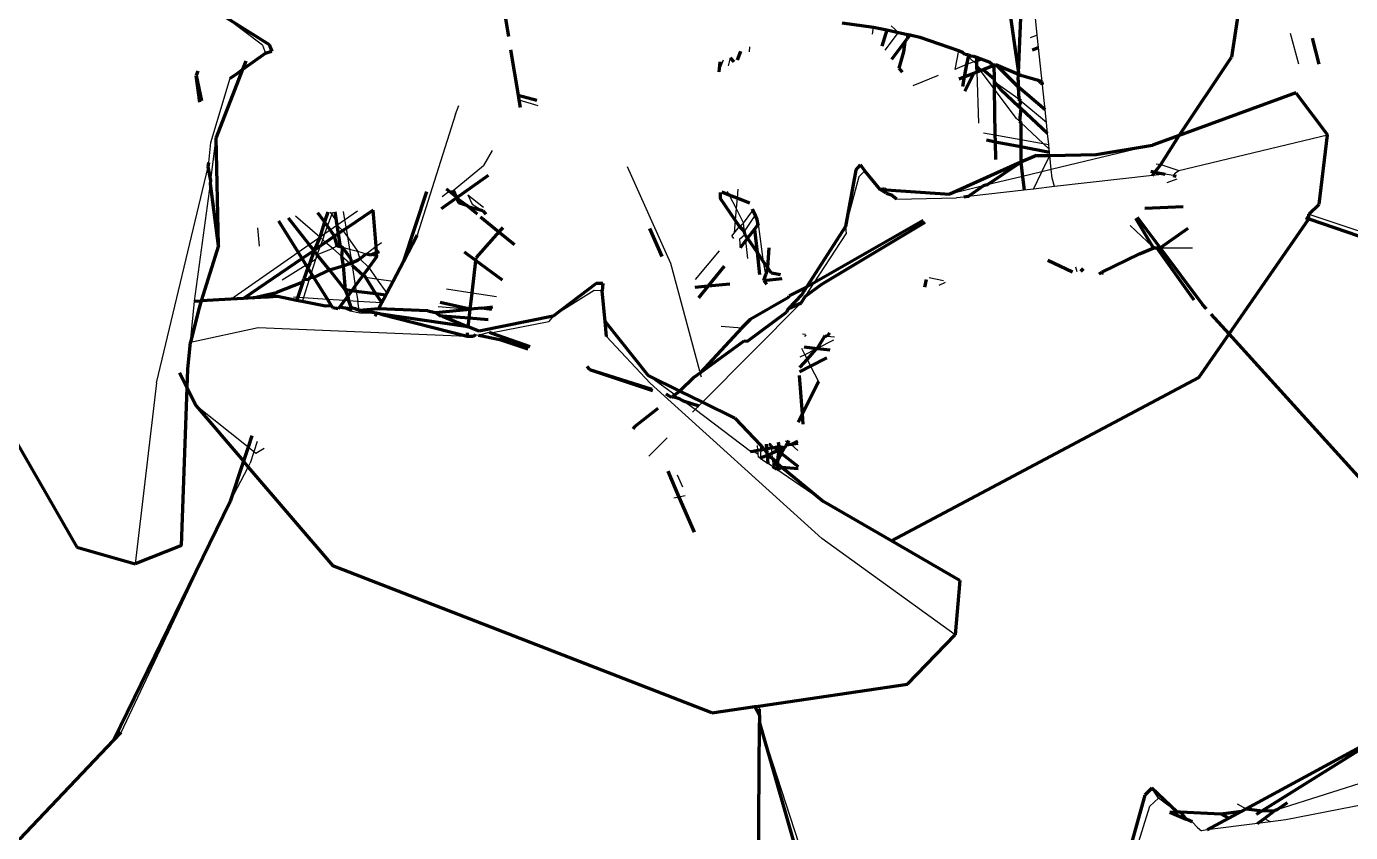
# Model space of a CAD drawing. Header units: millimetres. Extents: x 4307 to 31003, y 2809 to 20009.
# Drawn here: x 15061.02 to 15084.91, y 9336.18 to 9350.73 of the extents above; entities that cross this region are included whole.
import ezdxf

# ---------------------------------------------------------------- set-up
doc = ezdxf.new("R2010")
doc.units = ezdxf.units.MM
doc.layers.add('ProfileEdges', color=7, linetype='Continuous')

msp = doc.modelspace()

# ---------------------------------------------------------------- linework, layer by layer
for p, q in [((15079.261, 9350.574), (15079.162, 9351.529)), ((15065.282, 9350.391), (15064.594, 9350.908)), ((15076.624, 9350.74), (15076.756, 9350.621)), ((15076.286, 9350.593), (15076.303, 9350.719)), ((15076.514, 9350.301), (15076.756, 9350.621)), ((15076.914, 9350.504), (15076.894, 9350.592)), ((15076.936, 9350.583), (15076.914, 9350.504)), ((15079.261, 9350.574), (15079.133, 9350.522)), ((15079.284, 9350.352), (15079.261, 9350.574)), ((15083.983, 9350.05), (15083.831, 9350.601)), ((15065.282, 9350.391), (15065.334, 9350.245)), ((15074.069, 9350.361), (15074.062, 9350.271)), ((15077.84, 9350.293), (15077.773, 9349.955)), ((15079.349, 9349.733), (15079.284, 9350.352)), ((15073.515, 9349.908), (15073.6, 9350.125)), ((15073.719, 9350.163), (15073.681, 9350.018)), ((15077.985, 9350.04), (15077.773, 9349.955)), ((15078.117, 9350.093), (15077.985, 9350.04)), ((15078.117, 9350.093), (15078.012, 9350.181)), ((15078.168, 9350.113), (15078.117, 9350.093)), ((15078.171, 9350.048), (15078.117, 9350.093)), ((15064.347, 9348.637), (15064.7, 9349.796)), ((15077.475, 9349.844), (15077.017, 9349.656)), ((15078.209, 9348.985), (15078.176, 9349.911)), ((15078.485, 9349.605), (15078.238, 9349.936)), ((15078.927, 9349.415), (15078.483, 9349.73)), ((15078.888, 9349.067), (15078.485, 9349.605)), ((15079.352, 9349.702), (15079.349, 9349.733)), ((15079.355, 9349.673), (15079.352, 9349.702)), ((15079.402, 9349.224), (15079.355, 9349.673)), ((15069.907, 9349.408), (15070.248, 9349.3)), ((15079.425, 9348.997), (15078.966, 9349.382)), ((15068.765, 9349.145), (15068.071, 9346.96)), ((15068.765, 9349.145), (15068.822, 9349.302)), ((15078.888, 9349.067), (15078.939, 9349.019)), ((15079.425, 9348.997), (15079.402, 9349.224)), ((15078.965, 9348.995), (15079.366, 9348.617)), ((15079.446, 9348.8), (15079.425, 9348.997)), ((15064.31, 9348.276), (15064.347, 9348.637)), ((15064.349, 9347.948), (15064.444, 9348.724)), ((15078.288, 9348.81), (15078.498, 9348.773)), ((15078.498, 9348.773), (15078.964, 9348.689)), ((15078.964, 9348.689), (15079.366, 9348.617)), ((15079.366, 9348.617), (15079.467, 9348.599)), ((15079.366, 9348.617), (15079.476, 9348.514)), ((15079.467, 9348.599), (15079.446, 9348.8)), ((15079.476, 9348.514), (15079.467, 9348.599)), ((15081.814, 9348.128), (15084.499, 9348.772)), ((15069.425, 9348.49), (15069.266, 9348.22)), ((15079.344, 9348.105), (15079.488, 9348.398)), ((15079.481, 9348.463), (15079.476, 9348.514)), ((15079.488, 9348.398), (15079.481, 9348.463)), ((15079.514, 9348.146), (15079.488, 9348.398)), ((15081.343, 9348.586), (15079.514, 9348.146)), ((15063.369, 9344.298), (15064.302, 9348.196)), ((15068.721, 9347.767), (15069.266, 9348.22)), ((15072.649, 9346.452), (15071.869, 9348.196)), ((15076.15, 9348.122), (15076.043, 9348.018)), ((15079.514, 9348.146), (15079.344, 9348.105)), ((15079.53, 9347.991), (15079.514, 9348.146)), ((15081.408, 9348.251), (15081.488, 9348.237)), ((15081.488, 9348.237), (15081.814, 9348.128)), ((15081.753, 9348.088), (15081.814, 9348.128)), ((15064.055, 9345.77), (15064.342, 9347.891)), ((15076.043, 9348.018), (15075.803, 9347.12)), ((15078.994, 9348.02), (15078.359, 9347.868)), ((15079.344, 9348.105), (15078.994, 9348.02)), ((15079.193, 9347.795), (15079.344, 9348.105)), ((15079.571, 9347.838), (15079.53, 9347.991)), ((15081.342, 9348.041), (15079.571, 9347.838)), ((15081.568, 9348.066), (15081.342, 9348.041)), ((15081.711, 9348.039), (15081.568, 9348.066)), ((15081.779, 9347.976), (15081.596, 9347.905)), ((15081.753, 9348.088), (15081.711, 9348.039)), ((15068.523, 9347.66), (15068.651, 9347.756)), ((15068.651, 9347.756), (15068.721, 9347.767)), ((15068.989, 9347.693), (15069.066, 9347.522)), ((15068.989, 9347.693), (15069.269, 9347.467)), ((15073.668, 9347.756), (15073.704, 9347.685)), ((15073.704, 9347.685), (15073.827, 9347.441)), ((15073.856, 9347.79), (15073.843, 9347.631)), ((15076.722, 9347.612), (15077.801, 9347.635)), ((15078.285, 9347.85), (15077.683, 9347.705)), ((15077.938, 9347.651), (15077.801, 9347.635)), ((15079.024, 9347.775), (15078.012, 9347.659)), ((15079.193, 9347.795), (15079.024, 9347.775)), ((15079.571, 9347.838), (15079.193, 9347.795)), ((15066.763, 9347.239), (15066.997, 9347.402)), ((15069.066, 9347.522), (15069.259, 9347.404)), ((15073.827, 9347.441), (15073.81, 9347.236)), ((15073.843, 9347.631), (15073.827, 9347.441)), ((15073.827, 9347.441), (15073.962, 9347.177)), ((15073.962, 9347.177), (15074.131, 9347.408)), ((15066.313, 9346.926), (15065.876, 9347.307)), ((15066.455, 9347.122), (15066.532, 9347.333)), ((15066.501, 9347.378), (15066.532, 9347.333)), ((15066.532, 9347.333), (15066.549, 9347.38)), ((15066.532, 9347.333), (15066.609, 9347.223)), ((15066.622, 9347.141), (15066.763, 9347.239)), ((15066.739, 9347.389), (15066.763, 9347.239)), ((15066.763, 9347.239), (15066.788, 9347.084)), ((15073.81, 9347.236), (15073.791, 9346.997)), ((15073.891, 9347.118), (15073.962, 9347.177)), ((15073.98, 9347.03), (15073.962, 9347.177)), ((15073.98, 9347.03), (15074.168, 9347.32)), ((15074.233, 9347.169), (15074.201, 9347.243)), ((15074.324, 9346.481), (15074.233, 9347.169)), ((15084.164, 9347.339), (15086.461, 9346.569)), ((15065.193, 9347.096), (15065.22, 9346.765)), ((15066.124, 9346.794), (15066.313, 9346.926)), ((15066.313, 9346.926), (15066.408, 9346.992)), ((15066.367, 9346.879), (15066.313, 9346.926)), ((15066.367, 9346.879), (15066.408, 9346.992)), ((15066.408, 9346.992), (15066.455, 9347.122)), ((15066.408, 9346.992), (15066.502, 9347.057)), ((15066.502, 9347.057), (15066.622, 9347.141)), ((15066.622, 9347.141), (15066.733, 9347.046)), ((15066.733, 9347.046), (15066.813, 9346.931)), ((15066.788, 9347.084), (15066.813, 9346.931)), ((15066.813, 9346.931), (15066.995, 9346.671)), ((15066.813, 9346.931), (15066.849, 9346.711)), ((15073.748, 9346.947), (15073.791, 9346.997)), ((15073.748, 9346.947), (15073.782, 9346.9)), ((15073.791, 9346.997), (15073.891, 9347.118)), ((15073.889, 9346.889), (15073.986, 9346.977)), ((15075.238, 9346.104), (15075.813, 9346.989)), ((15075.803, 9347.12), (15075.813, 9346.989)), ((15080.935, 9347.139), (15081.345, 9346.752)), ((15065.924, 9346.655), (15066.124, 9346.794)), ((15066.27, 9346.61), (15066.327, 9346.769)), ((15066.55, 9346.72), (15066.27, 9346.61)), ((15066.327, 9346.769), (15066.367, 9346.879)), ((15066.42, 9346.833), (15066.367, 9346.879)), ((15066.55, 9346.72), (15066.42, 9346.833)), ((15066.631, 9346.77), (15066.55, 9346.72)), ((15066.708, 9346.582), (15066.55, 9346.72)), ((15066.725, 9346.745), (15066.849, 9346.711)), ((15066.849, 9346.711), (15066.995, 9346.671)), ((15066.849, 9346.711), (15066.878, 9346.529)), ((15067.153, 9346.627), (15067.33, 9346.761)), ((15067.33, 9346.761), (15067.426, 9346.833)), ((15073.096, 9346.16), (15073.528, 9346.681)), ((15073.889, 9346.889), (15073.901, 9346.736)), ((15074.04, 9346.543), (15074, 9346.865)), ((15081.478, 9346.734), (15082.062, 9346.733)), ((15064.709, 9345.807), (15065.924, 9346.655)), ((15066.133, 9346.459), (15066.071, 9346.42)), ((15066.24, 9346.526), (15066.133, 9346.459)), ((15066.24, 9346.526), (15066.16, 9346.277)), ((15066.25, 9346.555), (15066.24, 9346.526)), ((15066.25, 9346.555), (15066.27, 9346.61)), ((15066.854, 9346.454), (15066.708, 9346.582)), ((15066.878, 9346.529), (15066.854, 9346.454)), ((15066.896, 9346.418), (15066.854, 9346.454)), ((15066.995, 9346.671), (15067.153, 9346.627)), ((15066.995, 9346.671), (15067.035, 9346.538)), ((15067.035, 9346.538), (15067.2, 9346.378)), ((15067.233, 9346.606), (15067.346, 9346.575)), ((15073.173, 9344.505), (15072.649, 9346.452)), ((15074.361, 9346.254), (15074.324, 9346.481)), ((15066.071, 9346.42), (15065.637, 9346.149)), ((15066.16, 9346.277), (15066.138, 9346.208)), ((15066.896, 9346.418), (15066.956, 9346.049)), ((15067.139, 9346.206), (15067.34, 9346.176)), ((15067.2, 9346.378), (15067.34, 9346.176)), ((15079.979, 9346.299), (15079.956, 9346.387)), ((15066.123, 9346.162), (15066.019, 9345.837)), ((15066.956, 9346.049), (15066.972, 9345.948)), ((15067.34, 9346.176), (15067.525, 9345.913)), ((15067.34, 9346.176), (15067.639, 9346.132)), ((15068.601, 9345.991), (15069.064, 9345.923)), ((15071.265, 9345.965), (15070.528, 9345.5)), ((15071.407, 9345.955), (15071.265, 9345.965)), ((15075.081, 9345.862), (15075.238, 9346.104)), ((15077.567, 9346.136), (15077.31, 9346.192)), ((15077.6, 9346.11), (15077.485, 9346.051)), ((15063.98, 9345.03), (15064.055, 9345.77)), ((15065.84, 9345.849), (15065.917, 9345.844)), ((15065.917, 9345.844), (15066.019, 9345.837)), ((15066.019, 9345.837), (15065.996, 9345.765)), ((15066.019, 9345.837), (15066.453, 9345.809)), ((15066.453, 9345.809), (15066.764, 9345.789)), ((15066.764, 9345.789), (15066.831, 9345.785)), ((15066.831, 9345.785), (15067.001, 9345.774)), ((15066.972, 9345.948), (15067.001, 9345.774)), ((15067.001, 9345.774), (15067.437, 9345.745)), ((15067.028, 9345.603), (15067.001, 9345.774)), ((15069.064, 9345.923), (15069.502, 9345.858)), ((15073.22, 9343.948), (15075.003, 9345.742)), ((15066.861, 9345.589), (15066.732, 9345.653)), ((15067.036, 9345.554), (15066.861, 9345.589)), ((15067.028, 9345.603), (15067.036, 9345.554)), ((15067.337, 9345.553), (15067.036, 9345.554)), ((15068.451, 9345.673), (15069.03, 9345.627)), ((15070.528, 9345.5), (15070.45, 9345.404)), ((15063.98, 9345.03), (15065.2, 9345.296)), ((15065.2, 9345.296), (15068.975, 9345.142)), ((15069.4, 9345.199), (15070.45, 9345.404)), ((15073.556, 9345.322), (15073.932, 9345.287)), ((15069.125, 9345.172), (15069.177, 9345.16)), ((15069.177, 9345.16), (15069.371, 9345.209)), ((15071.491, 9345.134), (15072.274, 9344.294)), ((15075.022, 9345.183), (15075.081, 9345.177)), ((15075.091, 9345.153), (15075.06, 9345.131)), ((15075.582, 9345.07), (15075.289, 9344.919)), ((15075.468, 9345.14), (15075.602, 9345.127)), ((15075.068, 9344.805), (15074.977, 9344.759)), ((15075.009, 9344.922), (15075.068, 9344.805)), ((15075.265, 9344.907), (15075.068, 9344.805)), ((15075.068, 9344.805), (15075.107, 9344.726)), ((15075.107, 9344.726), (15075.171, 9344.6)), ((15075.171, 9344.6), (15075.312, 9344.319)), ((15063.369, 9344.298), (15062.984, 9341.032)), ((15072.724, 9344.08), (15072.237, 9344.43)), ((15075.371, 9341.489), (15072.274, 9344.294)), ((15073.201, 9344.4), (15073.18, 9344.48)), ((15072.779, 9344.02), (15072.724, 9344.08)), ((15065.02, 9343.136), (15064.078, 9343.885)), ((15073.09, 9343.817), (15072.874, 9343.972)), ((15073.042, 9343.769), (15073.09, 9343.817)), ((15073.09, 9343.817), (15073.152, 9343.879)), ((15074.085, 9343.057), (15073.09, 9343.817)), ((15073.152, 9343.879), (15073.22, 9343.948)), ((15065.125, 9343.053), (15065.02, 9343.136)), ((15065.185, 9343.241), (15065.125, 9343.053)), ((15065.313, 9343.109), (15065.162, 9343.023)), ((15072.253, 9342.975), (15072.582, 9343.306)), ((15074.209, 9343.164), (15074.214, 9343.079)), ((15074.276, 9343.09), (15074.265, 9343.173)), ((15074.457, 9343.169), (15074.453, 9343.203)), ((15074.475, 9343.025), (15074.463, 9343.122)), ((15074.758, 9343.217), (15074.721, 9343.245)), ((15074.822, 9343.181), (15074.758, 9343.217)), ((15074.941, 9343.077), (15074.822, 9343.181)), ((15065.125, 9343.053), (15065.06, 9342.849)), ((15065.162, 9343.023), (15065.125, 9343.053)), ((15074.219, 9343.007), (15074.137, 9343.066)), ((15074.214, 9343.079), (15074.219, 9343.007)), ((15074.219, 9343.007), (15074.222, 9342.963)), ((15074.268, 9342.932), (15074.222, 9342.963)), ((15074.268, 9342.932), (15074.276, 9343.09)), ((15074.268, 9342.932), (15074.403, 9342.839)), ((15074.486, 9342.932), (15074.475, 9343.025)), ((15074.502, 9342.803), (15074.486, 9342.932)), ((15064.696, 9342.158), (15065.025, 9342.777)), ((15065.025, 9342.777), (15065.06, 9342.849)), ((15072.763, 9342.639), (15072.86, 9342.42)), ((15074.482, 9342.785), (15074.403, 9342.839)), ((15075.401, 9342.158), (15074.563, 9342.73)), ((15062.733, 9337.987), (15064.696, 9342.158)), ((15072.796, 9342.234), (15072.705, 9342.214)), ((15072.909, 9342.26), (15072.796, 9342.234)), ((15077.78, 9339.747), (15075.371, 9341.489)), ((15074.23, 9338.463), (15074.247, 9338.405)), ((15074.246, 9338.163), (15075.039, 9335.735)), ((15089.394, 9337.507), (15083.744, 9336.411)), ((15085.328, 9337.145), (15083.582, 9336.587)), ((15081.451, 9336.802), (15081.33, 9336.983)), ((15080.87, 9335.312), (15081.29, 9336.655)), ((15081.29, 9336.655), (15081.451, 9336.802)), ((15081.779, 9336.551), (15081.451, 9336.802)), ((15082.87, 9336.695), (15083.031, 9336.61)), ((15083.362, 9336.433), (15083.471, 9336.376)), ((15083.744, 9336.411), (15083.471, 9336.376)), ((15082.155, 9336.27), (15082.056, 9336.376)), ((15082.155, 9336.27), (15082.223, 9336.213)), ((15082.324, 9336.226), (15082.223, 9336.213)), ((15083.235, 9336.345), (15082.324, 9336.226)), ((15083.471, 9336.376), (15083.235, 9336.345))]:
    msp.add_line(p, q)
at = {"layer": 'ProfileEdges', "lineweight": 211}
for p, q in [((15083.937, 9358.08), (15082.767, 9350.174)), ((15078.724, 9351.274), (15078.921, 9349.895)), ((15069.609, 9351.19), (15069.717, 9350.546)), ((15078.921, 9349.895), (15078.97, 9351.03)), ((15064.594, 9350.908), (15065.399, 9350.402)), ((15075.741, 9350.798), (15076.303, 9350.719)), ((15076.303, 9350.719), (15076.547, 9350.666)), ((15076.547, 9350.666), (15076.457, 9350.374)), ((15076.547, 9350.666), (15076.756, 9350.621)), ((15076.756, 9350.621), (15076.894, 9350.592)), ((15076.874, 9350.452), (15076.914, 9350.504)), ((15076.894, 9350.592), (15076.969, 9350.576)), ((15076.969, 9350.576), (15076.914, 9350.504)), ((15076.969, 9350.576), (15077.139, 9350.539)), ((15077.139, 9350.539), (15077.84, 9350.293)), ((15084.347, 9350.052), (15084.228, 9350.521)), ((15065.334, 9350.245), (15065.45, 9350.282)), ((15065.399, 9350.402), (15065.45, 9350.282)), ((15069.756, 9350.309), (15069.893, 9349.492)), ((15073.85, 9350.13), (15073.91, 9350.281)), ((15076.638, 9350.142), (15076.874, 9350.452)), ((15076.848, 9350.27), (15076.766, 9349.977)), ((15076.874, 9350.452), (15076.848, 9350.27)), ((15077.84, 9350.293), (15077.909, 9350.267)), ((15077.909, 9350.267), (15077.951, 9350.232)), ((15079.174, 9350.309), (15079.284, 9350.352)), ((15064.918, 9349.95), (15065.334, 9350.245)), ((15064.978, 9350.103), (15064.918, 9349.95)), ((15073.531, 9350.09), (15073.515, 9349.908)), ((15073.719, 9350.163), (15073.787, 9350.089)), ((15077.985, 9350.04), (15077.944, 9349.818)), ((15077.951, 9350.232), (15078.02, 9350.226)), ((15078.012, 9350.181), (15077.985, 9350.04)), ((15078.02, 9350.226), (15078.012, 9350.181)), ((15078.02, 9350.226), (15078.042, 9350.198)), ((15078.042, 9350.198), (15078.112, 9350.193)), ((15078.112, 9350.193), (15078.166, 9350.173)), ((15078.168, 9350.113), (15078.166, 9350.173)), ((15078.166, 9350.173), (15078.245, 9350.144)), ((15078.168, 9350.113), (15078.245, 9350.144)), ((15078.171, 9350.048), (15078.168, 9350.113)), ((15078.173, 9350), (15078.171, 9350.048)), ((15078.245, 9350.144), (15078.405, 9350.085)), ((15078.283, 9349.954), (15078.48, 9350.032)), ((15078.405, 9350.085), (15078.455, 9350.041)), ((15078.455, 9350.041), (15078.48, 9350.032)), ((15078.478, 9350.058), (15078.48, 9350.032)), ((15078.48, 9350.032), (15078.513, 9350.045)), ((15078.48, 9350.032), (15078.482, 9349.787)), ((15078.513, 9350.045), (15078.919, 9349.641)), ((15078.513, 9350.045), (15078.92, 9349.866)), ((15081.824, 9348.762), (15082.767, 9350.174)), ((15064.114, 9349.922), (15064.086, 9349.843)), ((15064.149, 9349.365), (15064.086, 9349.843)), ((15064.086, 9349.843), (15064.178, 9349.387)), ((15064.918, 9349.95), (15064.444, 9348.724)), ((15064.7, 9349.796), (15064.8, 9349.864)), ((15064.8, 9349.864), (15064.918, 9349.95)), ((15076.766, 9349.977), (15076.824, 9349.904)), ((15077.851, 9349.782), (15077.944, 9349.818)), ((15077.944, 9349.818), (15077.911, 9349.648)), ((15077.944, 9349.818), (15078.116, 9349.887)), ((15077.951, 9349.56), (15078.116, 9349.887)), ((15078.116, 9349.887), (15078.176, 9349.911)), ((15078.176, 9349.911), (15078.173, 9350)), ((15078.238, 9349.936), (15078.173, 9350)), ((15078.176, 9349.911), (15078.238, 9349.936)), ((15078.238, 9349.936), (15078.283, 9349.954)), ((15078.283, 9349.954), (15078.482, 9349.787)), ((15078.482, 9349.787), (15078.483, 9349.73)), ((15078.915, 9349.762), (15078.92, 9349.866)), ((15078.92, 9349.866), (15078.921, 9349.895)), ((15078.92, 9349.866), (15078.967, 9349.848)), ((15078.967, 9349.848), (15079.28, 9349.763)), ((15078.483, 9349.73), (15078.601, 9349.583)), ((15078.483, 9349.73), (15078.485, 9349.605)), ((15078.485, 9349.605), (15078.498, 9348.773)), ((15078.931, 9349.278), (15078.601, 9349.583)), ((15078.915, 9349.762), (15078.919, 9349.641)), ((15078.919, 9349.641), (15078.927, 9349.415)), ((15079.402, 9349.224), (15078.919, 9349.641)), ((15079.28, 9349.763), (15079.349, 9349.733)), ((15079.28, 9349.763), (15079.32, 9349.714)), ((15079.32, 9349.714), (15079.352, 9349.702)), ((15079.355, 9349.673), (15079.349, 9349.733)), ((15069.893, 9349.492), (15070.231, 9349.399)), ((15069.893, 9349.492), (15069.907, 9349.408)), ((15069.907, 9349.408), (15069.93, 9349.265)), ((15078.966, 9349.382), (15078.927, 9349.415)), ((15078.966, 9349.382), (15078.931, 9349.278)), ((15083.927, 9349.53), (15081.824, 9348.762)), ((15083.927, 9349.53), (15084.499, 9348.772)), ((15078.965, 9349.246), (15078.931, 9349.278)), ((15078.965, 9349.246), (15078.939, 9349.019)), ((15079.446, 9348.8), (15078.965, 9349.246)), ((15078.939, 9349.019), (15078.965, 9348.995)), ((15078.965, 9348.995), (15078.964, 9348.689)), ((15064.488, 9346.776), (15064.444, 9348.724)), ((15078.346, 9348.681), (15078.43, 9348.663)), ((15078.43, 9348.663), (15078.5, 9348.65)), ((15078.498, 9348.773), (15078.5, 9348.65)), ((15078.5, 9348.65), (15078.505, 9348.327)), ((15078.5, 9348.65), (15078.964, 9348.562)), ((15078.964, 9348.689), (15078.964, 9348.562)), ((15081.824, 9348.762), (15081.343, 9348.586)), ((15081.488, 9348.237), (15081.824, 9348.762)), ((15084.345, 9347.523), (15084.499, 9348.772)), ((15078.964, 9348.562), (15078.963, 9348.278)), ((15079.248, 9348.402), (15078.963, 9348.278)), ((15078.964, 9348.562), (15079.481, 9348.463)), ((15079.248, 9348.402), (15079.488, 9348.398)), ((15079.488, 9348.398), (15080.326, 9348.421)), ((15080.326, 9348.421), (15081.343, 9348.586)), ((15064.302, 9348.196), (15064.31, 9348.276)), ((15064.349, 9347.948), (15064.302, 9348.196)), ((15075.988, 9348.135), (15075.803, 9347.12)), ((15075.988, 9348.135), (15076.074, 9348.229)), ((15076.15, 9348.122), (15076.074, 9348.229)), ((15076.428, 9347.788), (15076.15, 9348.122)), ((15078.963, 9348.278), (15077.683, 9347.705)), ((15078.359, 9347.868), (15078.963, 9348.278)), ((15078.963, 9348.278), (15078.994, 9348.02)), ((15081.312, 9348.115), (15081.383, 9348.102)), ((15081.383, 9348.102), (15081.488, 9348.237)), ((15064.342, 9347.891), (15064.349, 9347.948)), ((15064.488, 9346.776), (15064.342, 9347.891)), ((15068.781, 9347.634), (15069.357, 9348.047)), ((15078.994, 9348.02), (15079.024, 9347.775)), ((15081.342, 9348.041), (15081.383, 9348.102)), ((15081.383, 9348.102), (15081.568, 9348.066)), ((15081.711, 9348.039), (15081.767, 9348.029)), ((15068.239, 9347.746), (15067.825, 9346.488)), ((15068.512, 9347.441), (15068.781, 9347.634)), ((15068.597, 9347.801), (15068.651, 9347.756)), ((15068.651, 9347.756), (15068.77, 9347.659)), ((15068.721, 9347.767), (15068.77, 9347.659)), ((15068.77, 9347.659), (15068.781, 9347.634)), ((15068.781, 9347.634), (15068.821, 9347.545)), ((15068.781, 9347.634), (15068.965, 9347.498)), ((15073.542, 9347.733), (15073.542, 9347.629)), ((15073.704, 9347.685), (15073.568, 9347.738)), ((15073.843, 9347.631), (15073.704, 9347.685)), ((15076.428, 9347.788), (15076.505, 9347.805)), ((15076.536, 9347.723), (15076.428, 9347.788)), ((15076.505, 9347.805), (15076.533, 9347.781)), ((15076.533, 9347.781), (15077.683, 9347.705)), ((15076.536, 9347.723), (15076.622, 9347.691)), ((15076.722, 9347.612), (15076.622, 9347.691)), ((15078.012, 9347.659), (15077.938, 9347.651)), ((15078.012, 9347.659), (15078.285, 9347.85)), ((15078.359, 9347.868), (15078.285, 9347.85)), ((15067.275, 9347.416), (15066.788, 9347.084)), ((15067.33, 9346.761), (15067.275, 9347.416)), ((15068.965, 9347.498), (15068.821, 9347.545)), ((15069.002, 9347.469), (15068.965, 9347.498)), ((15069.259, 9347.404), (15069.002, 9347.469)), ((15069.002, 9347.469), (15069.152, 9347.345)), ((15069.259, 9347.404), (15069.31, 9347.339)), ((15073.81, 9347.236), (15073.542, 9347.629)), ((15074.075, 9347.54), (15073.843, 9347.631)), ((15074.119, 9347.435), (15074.131, 9347.408)), ((15074.131, 9347.408), (15074.168, 9347.32)), ((15081.2, 9347.447), (15081.891, 9347.482)), ((15084.164, 9347.339), (15084.345, 9347.523)), ((15065.924, 9346.655), (15065.574, 9347.214)), ((15066.124, 9346.794), (15065.748, 9347.268)), ((15066.398, 9347.203), (15066.281, 9347.367)), ((15066.398, 9347.203), (15066.313, 9346.926)), ((15066.459, 9347.376), (15066.398, 9347.203)), ((15066.455, 9347.122), (15066.398, 9347.203)), ((15066.585, 9347.382), (15066.609, 9347.223)), ((15066.609, 9347.223), (15066.622, 9347.141)), ((15069.215, 9347.294), (15069.548, 9347.02)), ((15073.891, 9347.118), (15073.81, 9347.236)), ((15074.168, 9347.32), (15074.201, 9347.243)), ((15074.201, 9347.243), (15074.216, 9347.148)), ((15074.233, 9347.169), (15074.216, 9347.148)), ((15077.2, 9347.228), (15075.238, 9346.104)), ((15075.375, 9346.076), (15077.24, 9347.196)), ((15081.345, 9346.752), (15081.04, 9347.261)), ((15081.064, 9347.289), (15081.478, 9346.734)), ((15082.723, 9345.18), (15084.162, 9347.259)), ((15084.105, 9347.279), (15084.162, 9347.259)), ((15084.162, 9347.259), (15084.164, 9347.339)), ((15084.162, 9347.259), (15086.74, 9346.369)), ((15066.313, 9346.926), (15066.212, 9346.683)), ((15066.583, 9346.943), (15066.42, 9346.833)), ((15066.502, 9347.057), (15066.455, 9347.122)), ((15066.583, 9346.943), (15066.502, 9347.057)), ((15066.646, 9346.986), (15066.583, 9346.943)), ((15066.631, 9346.77), (15066.583, 9346.943)), ((15066.622, 9347.141), (15066.646, 9346.986)), ((15066.733, 9347.046), (15066.646, 9346.986)), ((15066.646, 9346.986), (15066.681, 9346.757)), ((15066.788, 9347.084), (15066.733, 9347.046)), ((15068.071, 9346.96), (15067.825, 9346.488)), ((15069.548, 9347.02), (15069.136, 9346.558)), ((15069.615, 9347.096), (15069.548, 9347.02)), ((15069.548, 9347.02), (15069.827, 9346.791)), ((15072.267, 9347.082), (15072.486, 9346.579)), ((15073.98, 9347.03), (15073.891, 9347.118)), ((15073.986, 9346.977), (15073.98, 9347.03)), ((15074.033, 9346.908), (15073.986, 9346.977)), ((15074.16, 9347.073), (15074.033, 9346.908)), ((15074.216, 9347.148), (15074.16, 9347.073)), ((15074.16, 9347.073), (15074.206, 9346.655)), ((15075.803, 9347.12), (15075.096, 9346.023)), ((15081.478, 9346.734), (15081.981, 9347.088)), ((15064.488, 9346.776), (15064.176, 9345.777)), ((15066.212, 9346.683), (15065.995, 9346.542)), ((15066.212, 9346.683), (15066.124, 9346.794)), ((15066.212, 9346.683), (15066.133, 9346.459)), ((15066.327, 9346.769), (15066.212, 9346.683)), ((15066.27, 9346.61), (15066.212, 9346.683)), ((15066.42, 9346.833), (15066.327, 9346.769)), ((15066.631, 9346.77), (15066.681, 9346.757)), ((15066.681, 9346.757), (15066.725, 9346.745)), ((15066.725, 9346.745), (15066.708, 9346.582)), ((15066.878, 9346.529), (15066.725, 9346.745)), ((15067.34, 9346.649), (15067.33, 9346.761)), ((15074, 9346.865), (15073.901, 9346.736)), ((15074.033, 9346.908), (15074, 9346.865)), ((15074.206, 9346.655), (15074.033, 9346.908)), ((15074.417, 9346.735), (15074.396, 9346.376)), ((15081.106, 9346.626), (15081.365, 9346.734)), ((15081.345, 9346.752), (15081.365, 9346.734)), ((15081.365, 9346.734), (15081.417, 9346.734)), ((15082.094, 9345.787), (15081.417, 9346.734)), ((15081.417, 9346.734), (15081.478, 9346.734)), ((15081.478, 9346.734), (15082.24, 9345.713)), ((15065.995, 9346.542), (15064.938, 9345.82)), ((15065.995, 9346.542), (15065.924, 9346.655)), ((15066.071, 9346.42), (15065.995, 9346.542)), ((15066.133, 9346.459), (15066.101, 9346.371)), ((15066.487, 9346.336), (15066.27, 9346.61)), ((15066.708, 9346.582), (15066.735, 9346.407)), ((15066.735, 9346.407), (15066.854, 9346.454)), ((15066.854, 9346.454), (15066.888, 9346.468)), ((15066.888, 9346.468), (15066.878, 9346.529)), ((15066.888, 9346.468), (15066.914, 9346.478)), ((15066.896, 9346.418), (15066.888, 9346.468)), ((15066.914, 9346.478), (15067.007, 9346.517)), ((15067.007, 9346.517), (15067.035, 9346.538)), ((15067.035, 9346.538), (15067.153, 9346.627)), ((15067.153, 9346.627), (15067.233, 9346.606)), ((15067.346, 9346.575), (15067.2, 9346.378)), ((15067.233, 9346.606), (15067.34, 9346.649)), ((15067.34, 9346.649), (15067.393, 9346.67)), ((15067.346, 9346.575), (15067.34, 9346.649)), ((15067.825, 9346.488), (15067.639, 9346.132)), ((15068.917, 9346.663), (15069.13, 9346.506)), ((15069.064, 9345.923), (15069.13, 9346.506)), ((15069.13, 9346.506), (15069.136, 9346.558)), ((15069.13, 9346.506), (15069.605, 9346.155)), ((15074.206, 9346.655), (15074.251, 9346.251)), ((15074.324, 9346.481), (15074.206, 9346.655)), ((15074.396, 9346.376), (15074.324, 9346.481)), ((15079.899, 9346.292), (15079.449, 9346.503)), ((15081.106, 9346.626), (15080.427, 9346.296)), ((15066.101, 9346.371), (15066.029, 9346.167)), ((15066.101, 9346.371), (15066.071, 9346.42)), ((15066.16, 9346.277), (15066.101, 9346.371)), ((15066.138, 9346.208), (15066.123, 9346.162)), ((15066.138, 9346.208), (15066.21, 9346.197)), ((15066.21, 9346.197), (15066.16, 9346.277)), ((15066.21, 9346.197), (15066.487, 9346.336)), ((15066.487, 9346.336), (15066.735, 9346.407)), ((15066.774, 9345.975), (15066.487, 9346.336)), ((15066.735, 9346.407), (15066.774, 9345.975)), ((15066.896, 9346.418), (15067.099, 9346.241)), ((15067.099, 9346.241), (15066.956, 9346.049)), ((15067.2, 9346.378), (15067.099, 9346.241)), ((15067.139, 9346.206), (15067.099, 9346.241)), ((15067.326, 9345.901), (15067.139, 9346.206)), ((15073.614, 9346.405), (15073.325, 9346.048)), ((15074.327, 9346.146), (15074.361, 9346.254)), ((15074.396, 9346.376), (15074.361, 9346.254)), ((15074.465, 9346.274), (15074.396, 9346.376)), ((15074.626, 9346.245), (15074.465, 9346.274)), ((15080.089, 9346.357), (15080.044, 9346.306)), ((15080.377, 9346.267), (15080.427, 9346.296)), ((15080.427, 9346.296), (15080.42, 9346.25)), ((15066.011, 9346.117), (15065.536, 9345.927)), ((15065.958, 9345.968), (15065.917, 9345.844)), ((15066.011, 9346.117), (15065.958, 9345.968)), ((15066.011, 9346.117), (15066.029, 9346.167)), ((15066.029, 9346.167), (15066.123, 9346.162)), ((15066.453, 9345.809), (15066.21, 9346.197)), ((15066.774, 9345.975), (15066.819, 9345.864)), ((15066.89, 9345.959), (15066.774, 9345.975)), ((15066.89, 9345.959), (15066.819, 9345.864)), ((15066.956, 9346.049), (15066.89, 9345.959)), ((15066.972, 9345.948), (15066.89, 9345.959)), ((15067.639, 9346.132), (15067.525, 9345.913)), ((15071.303, 9346.088), (15070.528, 9345.5)), ((15071.423, 9346.088), (15071.303, 9346.088)), ((15071.423, 9346.088), (15071.407, 9345.955)), ((15073.086, 9346.024), (15073.325, 9346.048)), ((15073.325, 9346.048), (15073.149, 9345.83)), ((15073.325, 9346.048), (15073.712, 9346.086)), ((15074.327, 9346.146), (15074.655, 9346.178)), ((15074.327, 9346.146), (15074.378, 9346.075)), ((15075.096, 9346.023), (15074.786, 9345.869)), ((15075.096, 9346.023), (15075.014, 9345.894)), ((15075.081, 9345.862), (15075.375, 9346.076)), ((15075.238, 9346.104), (15075.096, 9346.023)), ((15077.255, 9346.161), (15077.229, 9346.026)), ((15064.055, 9345.77), (15064.176, 9345.777)), ((15064.176, 9345.777), (15064.137, 9345.653)), ((15064.709, 9345.807), (15064.176, 9345.777)), ((15064.938, 9345.82), (15064.709, 9345.807)), ((15065.113, 9345.83), (15064.938, 9345.82)), ((15065.113, 9345.83), (15065.536, 9345.927)), ((15065.392, 9345.846), (15065.113, 9345.83)), ((15065.392, 9345.846), (15065.536, 9345.927)), ((15065.554, 9345.855), (15065.392, 9345.846)), ((15065.897, 9345.785), (15065.554, 9345.855)), ((15065.917, 9345.844), (15065.897, 9345.785)), ((15065.996, 9345.765), (15065.897, 9345.785)), ((15066.416, 9345.68), (15065.996, 9345.765)), ((15066.529, 9345.688), (15066.453, 9345.809)), ((15066.764, 9345.789), (15066.671, 9345.664)), ((15066.819, 9345.864), (15066.764, 9345.789)), ((15066.819, 9345.864), (15066.831, 9345.785)), ((15066.831, 9345.785), (15066.883, 9345.65)), ((15067.326, 9345.901), (15066.972, 9345.948)), ((15067.506, 9345.877), (15067.326, 9345.901)), ((15067.437, 9345.745), (15067.326, 9345.901)), ((15067.437, 9345.745), (15067.377, 9345.63)), ((15067.506, 9345.877), (15067.437, 9345.745)), ((15067.525, 9345.913), (15067.506, 9345.877)), ((15069.03, 9345.627), (15068.486, 9345.747)), ((15069.03, 9345.627), (15069.064, 9345.923)), ((15071.464, 9345.403), (15071.407, 9345.955)), ((15074.77, 9345.836), (15074.082, 9345.442)), ((15075.014, 9345.894), (15074.77, 9345.636)), ((15074.77, 9345.836), (15074.786, 9345.869)), ((15074.77, 9345.636), (15075.003, 9345.742)), ((15075.003, 9345.742), (15075.081, 9345.862)), ((15064.137, 9345.653), (15063.98, 9345.03)), ((15066.529, 9345.688), (15066.416, 9345.68)), ((15066.551, 9345.652), (15066.529, 9345.688)), ((15066.648, 9345.633), (15066.551, 9345.652)), ((15066.671, 9345.664), (15066.648, 9345.633)), ((15066.732, 9345.653), (15066.671, 9345.664)), ((15066.855, 9345.632), (15066.732, 9345.653)), ((15066.883, 9345.65), (15066.855, 9345.632)), ((15066.883, 9345.65), (15066.861, 9345.589)), ((15066.954, 9345.635), (15066.883, 9345.65)), ((15067.028, 9345.603), (15066.954, 9345.635)), ((15067.377, 9345.63), (15067.028, 9345.603)), ((15067.337, 9345.553), (15067.028, 9345.603)), ((15067.337, 9345.553), (15067.308, 9345.499)), ((15067.414, 9345.537), (15067.337, 9345.553)), ((15068.263, 9345.596), (15067.377, 9345.63)), ((15068.994, 9345.305), (15067.414, 9345.537)), ((15067.414, 9345.537), (15068.975, 9345.142)), ((15068.263, 9345.596), (15068.401, 9345.565)), ((15068.401, 9345.565), (15069.03, 9345.627)), ((15068.401, 9345.565), (15068.488, 9345.506)), ((15068.53, 9345.503), (15068.488, 9345.506)), ((15069.012, 9345.462), (15068.53, 9345.503)), ((15068.53, 9345.503), (15068.994, 9345.305)), ((15069.012, 9345.462), (15069.03, 9345.627)), ((15069.239, 9345.647), (15069.03, 9345.627)), ((15070.528, 9345.5), (15069.193, 9345.232)), ((15069.239, 9345.647), (15069.435, 9345.666)), ((15069.42, 9345.623), (15069.239, 9345.647)), ((15074.031, 9345.051), (15074.739, 9345.575)), ((15074.77, 9345.636), (15074.739, 9345.575)), ((15082.314, 9345.631), (15082.24, 9345.713)), ((15082.723, 9345.18), (15082.399, 9345.537)), ((15068.994, 9345.305), (15069.012, 9345.462)), ((15069.193, 9345.232), (15068.994, 9345.305)), ((15069.354, 9345.434), (15069.012, 9345.462)), ((15071.464, 9345.403), (15072.237, 9344.43)), ((15071.491, 9345.134), (15071.464, 9345.403)), ((15073.932, 9345.287), (15073.18, 9344.48)), ((15074.082, 9345.442), (15073.932, 9345.287)), ((15063.931, 9344.543), (15063.98, 9345.03)), ((15068.975, 9345.142), (15068.982, 9345.202)), ((15068.975, 9345.142), (15069.087, 9345.138)), ((15069.087, 9345.138), (15069.125, 9345.172)), ((15069.177, 9345.16), (15069.565, 9345.078)), ((15069.371, 9345.209), (15069.4, 9345.199)), ((15069.4, 9345.199), (15070.103, 9344.953)), ((15069.565, 9345.078), (15070.069, 9344.909)), ((15073.18, 9344.48), (15073.973, 9345.057)), ((15073.973, 9345.057), (15074.031, 9345.051)), ((15075.428, 9345.144), (15075.289, 9344.919)), ((15075.428, 9345.144), (15075.468, 9345.14)), ((15075.513, 9345.191), (15075.468, 9345.14)), ((15082.179, 9344.393), (15082.723, 9345.18)), ((15086.101, 9341.45), (15082.723, 9345.18)), ((15075.054, 9344.944), (15075.289, 9344.919)), ((15075.265, 9344.907), (15075.107, 9344.726)), ((15075.289, 9344.919), (15075.265, 9344.907)), ((15075.289, 9344.919), (15075.519, 9344.895)), ((15063.919, 9344.205), (15063.931, 9344.543)), ((15071.136, 9344.593), (15071.183, 9344.537)), ((15071.183, 9344.537), (15072.316, 9344.159)), ((15071.183, 9344.537), (15072.308, 9344.184)), ((15074.97, 9344.498), (15075.171, 9344.6)), ((15075.107, 9344.726), (15074.972, 9344.572)), ((15075.171, 9344.6), (15075.466, 9344.748)), ((15063.919, 9344.205), (15063.783, 9344.479)), ((15072.811, 9344.149), (15072.237, 9344.43)), ((15073.073, 9344.402), (15072.811, 9344.149)), ((15073.073, 9344.402), (15073.18, 9344.48)), ((15075.022, 9343.739), (15074.968, 9344.429)), ((15075.022, 9343.739), (15075.312, 9344.319)), ((15082.179, 9344.393), (15076.631, 9341.443)), ((15063.822, 9341.361), (15063.919, 9344.205)), ((15064.078, 9343.885), (15063.919, 9344.205)), ((15072.661, 9344.03), (15072.567, 9344.093)), ((15072.661, 9344.03), (15072.688, 9344.051)), ((15072.724, 9344.08), (15072.688, 9344.051)), ((15072.688, 9344.051), (15072.779, 9344.02)), ((15072.811, 9344.149), (15072.724, 9344.08)), ((15073.22, 9343.948), (15072.811, 9344.149)), ((15060.425, 9343.935), (15061.93, 9341.331)), ((15064.078, 9343.885), (15064.936, 9342.882)), ((15072.417, 9343.836), (15072.001, 9343.507)), ((15072.779, 9344.02), (15072.874, 9343.972)), ((15072.874, 9343.972), (15073.152, 9343.879)), ((15073.803, 9343.662), (15073.22, 9343.948)), ((15073.803, 9343.662), (15074.265, 9343.173)), ((15074.946, 9343.587), (15075.022, 9343.739)), ((15075.036, 9343.553), (15075.022, 9343.739)), ((15065.088, 9343.342), (15065.02, 9343.136)), ((15072.001, 9343.507), (15071.963, 9343.464)), ((15065.02, 9343.136), (15064.936, 9342.882)), ((15074.265, 9343.173), (15074.33, 9343.099)), ((15074.276, 9343.09), (15074.33, 9343.099)), ((15074.33, 9343.099), (15074.384, 9343.109)), ((15074.33, 9343.099), (15074.389, 9343.035)), ((15074.384, 9343.109), (15074.378, 9343.191)), ((15074.384, 9343.109), (15074.463, 9343.122)), ((15074.389, 9343.035), (15074.384, 9343.109)), ((15074.42, 9343.198), (15074.457, 9343.169)), ((15074.457, 9343.169), (15074.463, 9343.122)), ((15074.463, 9343.122), (15074.507, 9343.13)), ((15074.507, 9343.13), (15074.595, 9343.145)), ((15074.507, 9343.13), (15074.602, 9343.084)), ((15074.586, 9343.224), (15074.595, 9343.145)), ((15074.595, 9343.145), (15074.602, 9343.084)), ((15074.595, 9343.145), (15074.709, 9343.13)), ((15074.709, 9343.13), (15074.602, 9343.084)), ((15074.648, 9343.021), (15074.709, 9343.13)), ((15074.731, 9343.169), (15074.709, 9343.13)), ((15074.731, 9343.169), (15074.758, 9343.217)), ((15074.822, 9343.181), (15074.731, 9343.169)), ((15074.758, 9343.217), (15074.779, 9343.254)), ((15074.939, 9343.244), (15074.822, 9343.181)), ((15074.939, 9343.205), (15074.822, 9343.181)), ((15064.936, 9342.882), (15064.696, 9342.158)), ((15064.936, 9342.882), (15065.025, 9342.777)), ((15074.085, 9343.057), (15074.137, 9343.066)), ((15074.137, 9343.066), (15074.214, 9343.079)), ((15074.214, 9343.079), (15074.276, 9343.09)), ((15074.294, 9342.952), (15074.268, 9342.932)), ((15074.393, 9342.988), (15074.294, 9342.952)), ((15074.393, 9342.988), (15074.389, 9343.035)), ((15074.475, 9343.025), (15074.393, 9342.988)), ((15074.393, 9342.988), (15074.486, 9342.932)), ((15074.403, 9342.839), (15074.393, 9342.988)), ((15074.602, 9343.084), (15074.475, 9343.025)), ((15074.486, 9342.932), (15074.556, 9342.857)), ((15074.502, 9342.803), (15074.556, 9342.857)), ((15074.556, 9342.857), (15074.582, 9342.903)), ((15074.556, 9342.857), (15074.577, 9342.834)), ((15074.577, 9342.834), (15074.582, 9342.903)), ((15074.582, 9342.903), (15074.602, 9343.084)), ((15074.582, 9342.903), (15074.648, 9343.021)), ((15074.602, 9343.084), (15074.648, 9343.021)), ((15074.648, 9343.021), (15074.946, 9342.789)), ((15065.025, 9342.777), (15066.552, 9340.991)), ((15072.597, 9342.7), (15072.796, 9342.234)), ((15074.482, 9342.785), (15074.506, 9342.769)), ((15074.506, 9342.769), (15074.502, 9342.803)), ((15074.563, 9342.73), (15074.506, 9342.769)), ((15074.563, 9342.73), (15074.653, 9342.772)), ((15074.563, 9342.73), (15074.566, 9342.757)), ((15074.566, 9342.757), (15074.577, 9342.834)), ((15074.577, 9342.834), (15074.653, 9342.772)), ((15074.653, 9342.772), (15075.401, 9342.158)), ((15074.653, 9342.772), (15074.946, 9342.749)), ((15064.696, 9342.158), (15062.593, 9337.839)), ((15072.796, 9342.234), (15073.069, 9341.6)), ((15076.631, 9341.443), (15075.401, 9342.158)), ((15077.861, 9340.728), (15076.631, 9341.443)), ((15061.93, 9341.331), (15062.984, 9341.032)), ((15063.822, 9341.361), (15062.984, 9341.032)), ((15073.387, 9338.339), (15066.552, 9340.991)), ((15077.861, 9340.728), (15077.78, 9339.747)), ((15076.92, 9338.859), (15077.78, 9339.747)), ((15074.23, 9338.463), (15076.92, 9338.859)), ((15073.387, 9338.339), (15074.162, 9338.453)), ((15074.162, 9338.453), (15074.23, 9338.463)), ((15074.162, 9338.453), (15074.247, 9338.301)), ((15074.247, 9338.301), (15074.247, 9338.405)), ((15074.214, 9333.367), (15074.246, 9338.163)), ((15074.247, 9338.301), (15074.246, 9338.163)), ((15074.246, 9338.163), (15075.046, 9335.387)), ((15060.674, 9335.822), (15062.593, 9337.839)), ((15062.593, 9337.839), (15062.733, 9337.987)), ((15083.031, 9336.61), (15085.673, 9338.044)), ((15085.673, 9338.044), (15083.318, 9336.572)), ((15081.33, 9336.983), (15081.2, 9336.852)), ((15081.779, 9336.551), (15081.33, 9336.983)), ((15081.2, 9336.852), (15080.837, 9335.551)), ((15083.582, 9336.587), (15083.777, 9336.722)), ((15081.651, 9336.549), (15081.779, 9336.551)), ((15081.651, 9336.549), (15081.949, 9336.422)), ((15081.779, 9336.551), (15081.845, 9336.552)), ((15081.949, 9336.422), (15081.845, 9336.552)), ((15081.845, 9336.552), (15082.573, 9336.519)), ((15082.056, 9336.376), (15081.949, 9336.422)), ((15082.324, 9336.226), (15082.718, 9336.44)), ((15082.573, 9336.519), (15082.952, 9336.567)), ((15082.573, 9336.519), (15082.718, 9336.44)), ((15082.718, 9336.44), (15082.952, 9336.567)), ((15082.952, 9336.567), (15083.031, 9336.61)), ((15083.031, 9336.61), (15083.318, 9336.572)), ((15083.318, 9336.572), (15083.213, 9336.506)), ((15083.235, 9336.345), (15083.362, 9336.433)), ((15083.318, 9336.572), (15083.546, 9336.575)), ((15083.362, 9336.433), (15083.546, 9336.575)), ((15083.582, 9336.587), (15083.546, 9336.575))]:
    msp.add_line(p, q, dxfattribs=at)

doc.saveas('drawing.dxf')
